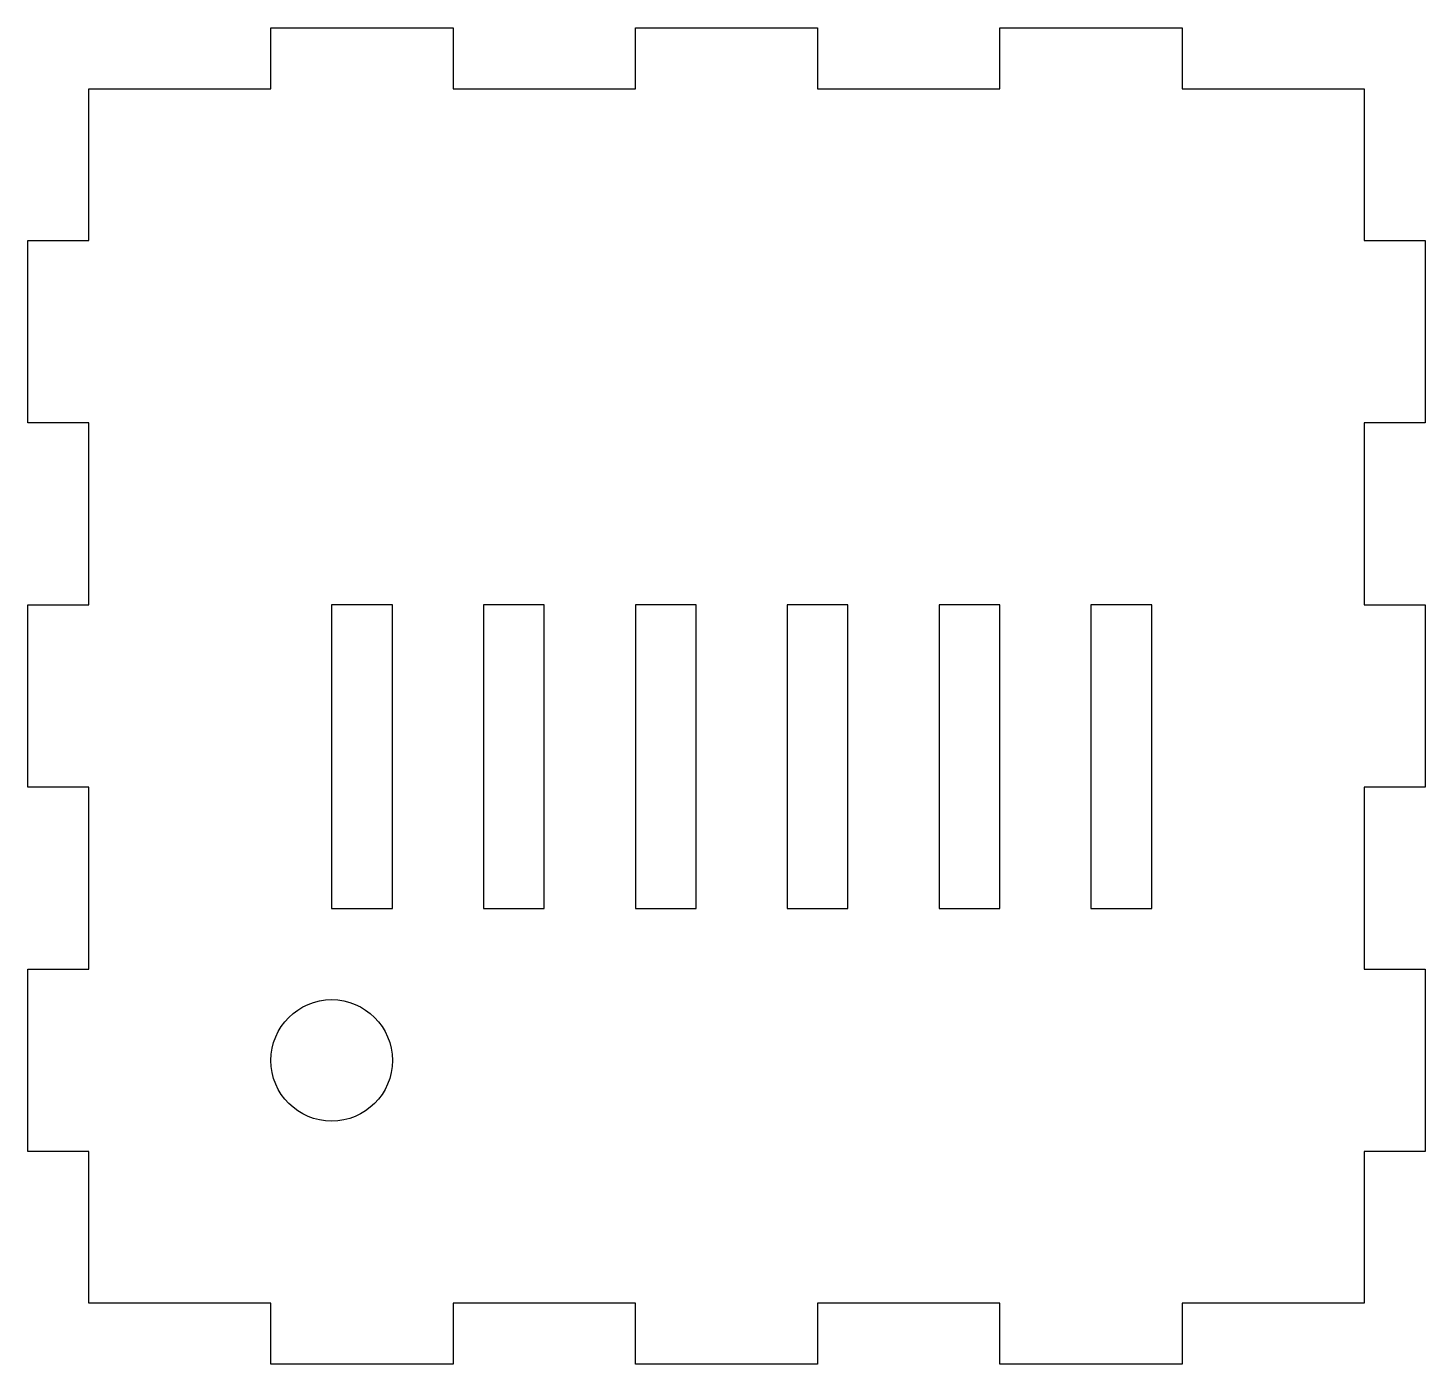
# Model space of a CAD drawing. Header units: millimetres. Extents: x 0 to 46, y 0 to 44.
import ezdxf

# ---------------------------------------------------------------- set-up
doc = ezdxf.new("R2010")
doc.units = ezdxf.units.MM
doc.layers.get('0').update_dxf_attribs({"linetype": 'CONTINUOUS'})

msp = doc.modelspace()

# ---------------------------------------------------------------- linework, layer by layer
for points in [[(46, 19), (44, 19), (44, 13), (46, 13), (46, 7), (44, 7), (44, 2), (38, 2), (38, 0), (32, 0), (32, 2), (26, 2), (26, 0), (20, 0), (20, 2), (14, 2), (14, 0), (8, 0), (8, 2), (2, 2), (2, 7), (0, 7), (0, 13), (2, 13), (2, 19), (0, 19), (0, 25), (2, 25), (2, 31), (0, 31), (0, 37), (2, 37), (2, 42), (8, 42), (8, 44), (14, 44), (14, 42), (20, 42), (20, 44), (26, 44), (26, 42), (32, 42), (32, 44), (38, 44), (38, 42), (44, 42), (44, 37), (46, 37), (46, 31), (44, 31), (44, 25), (46, 25)], [(10, 15), (12, 15), (12, 25), (10, 25)], [(15, 15), (17, 15), (17, 25), (15, 25)], [(20, 15), (22, 15), (22, 25), (20, 25)], [(25, 15), (27, 15), (27, 25), (25, 25)], [(30, 15), (32, 15), (32, 25), (30, 25)], [(35, 15), (37, 15), (37, 25), (35, 25)]]:
    msp.add_lwpolyline(points, close=True)
msp.add_circle((10, 10), 2)

doc.saveas('drawing.dxf')
